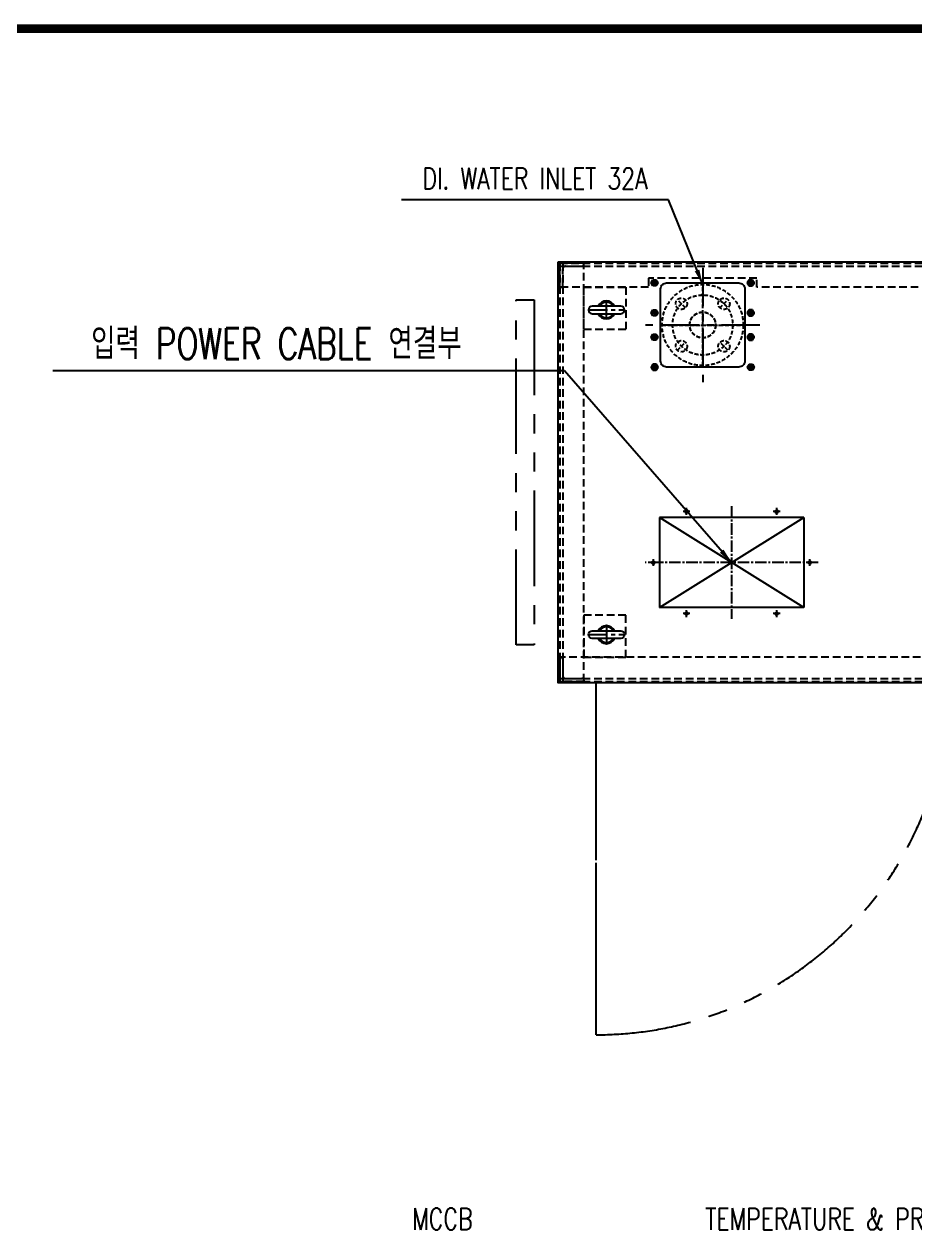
# Model space of a CAD drawing. Header units: millimetres. Extents: x -8980 to 16421, y 0 to 6237.
# Drawn here: x -7318 to -5838, y 4128 to 6139 of the extents above; entities that cross this region are included whole.
import ezdxf
from ezdxf.enums import TextEntityAlignment as Align

# ---------------------------------------------------------------- set-up
doc = ezdxf.new("R2010")
doc.units = ezdxf.units.MM
for name, pattern in [('CENTER', [50.8, 31.75, -6.35, 6.35, -6.35]), ('CENTER2', [28.575, 19.05, -3.175, 3.175, -3.175]), ('CENTERX2', [101.6, 63.5, -12.7, 12.7, -12.7]), ('HIDDEN', [9.525, 6.35, -3.175]), ('HIDDENX2', [19.05, 12.7, -6.35]), ('PHANTOM2', [31.75, 15.875, -3.175, 3.175, -3.175, 3.175, -3.175])]:
    doc.linetypes.add(name, pattern=pattern)
for name, color, linetype in [('4', 7, 'Continuous'), ('8', 2, 'Continuous'), ('CEN', 1, 'CENTER'), ('CENTER', 1, 'CENTER'), ('FORMAT-1', 7, 'Continuous'), ('THIN', 3, 'Continuous')]:
    doc.layers.add(name, color=color, linetype=linetype)
doc.styles.add('HAN', font='')
doc.styles.add('SINGLE', font='romans.shx', dxfattribs={"width": 0.75, "bigfont": 'ghs.shx'})
doc.styles.get("Standard").update_dxf_attribs({"font": 'ISOCP.SHX', "bigfont": 'WHGTXT.SHX'})
doc.styles.get('HAN').set_extended_font_data('GulimChe')
doc.dimstyles.new('PS-10', dxfattribs={"dimscale": 10, "dimtxt": 3.2, "dimasz": 2.5, "dimexe": 2, "dimexo": 2.5, "dimgap": 2, "dimtad": 1, "dimtoh": 1, "dimrnd": 0.05, "dimzin": 12, "dimdsep": 46, "dimtxsty": 'Standard', "dimcen": 0, "dimclrt": 2, "dimazin": 3, "dimtfac": 1, "dimtofl": 0, "dimtmove": 0, "dimatfit": 3, "dimfxl": 0, "dimtolj": 1, "dimtzin": 0, "dimarcsym": 0})

# ---------------------------------------------------------------- blocks, each defined once
blk = doc.blocks.new('ASDFGF')
at = {"color": 1, "linetype": 'CENTER2'}
for p, q in [((8021.9, 40000), (8021.9, 39712.3)), ((8021.9, 40000), (8021.9, 39712.3)), ((8021.9, 40000), (8021.9, 39712.3)), ((7928.1, 39856.2), (8115.8, 39856.2)), ((7928.1, 39856.2), (8115.8, 39856.2)), ((7928.1, 39856.2), (8115.8, 39856.2))]:
    blk.add_line(p, q, dxfattribs=at)
for p, q in [((8096.9, 39736.2), (7946.9, 39976.2)), ((8096.9, 39976.2), (7946.9, 39736.2)), ((8096.9, 39736.2), (7946.9, 39976.2)), ((8096.9, 39976.2), (7946.9, 39736.2)), ((8096.9, 39736.2), (7946.9, 39976.2)), ((8096.9, 39976.2), (7946.9, 39736.2))]:
    blk.add_line(p, q)
at = {"color": 3}
for p, q in [((7946.9, 39976.2), (8096.9, 39976.2)), ((7946.9, 39976.2), (8096.9, 39976.2)), ((7946.9, 39976.2), (7946.9, 39736.2)), ((7946.9, 39976.2), (7946.9, 39736.2)), ((7946.9, 39976.2), (8096.9, 39976.2)), ((7946.9, 39976.2), (8096.9, 39976.2)), ((7946.9, 39976.2), (7946.9, 39736.2)), ((7946.9, 39976.2), (7946.9, 39736.2)), ((7946.9, 39976.2), (8096.9, 39976.2)), ((7946.9, 39976.2), (8096.9, 39976.2)), ((7946.9, 39976.2), (7946.9, 39736.2)), ((7946.9, 39976.2), (7946.9, 39736.2)), ((8096.9, 39976.2), (8096.9, 39736.2)), ((8096.9, 39976.2), (8096.9, 39736.2)), ((8096.9, 39976.2), (8096.9, 39736.2)), ((8096.9, 39976.2), (8096.9, 39736.2)), ((8096.9, 39976.2), (8096.9, 39736.2)), ((8096.9, 39976.2), (8096.9, 39736.2)), ((7946.9, 39736.2), (8096.9, 39736.2)), ((7946.9, 39736.2), (8096.9, 39736.2)), ((7946.9, 39736.2), (8096.9, 39736.2)), ((7946.9, 39736.2), (8096.9, 39736.2)), ((7946.9, 39736.2), (8096.9, 39736.2)), ((7946.9, 39736.2), (8096.9, 39736.2))]:
    blk.add_line(p, q, dxfattribs=at)
for centre in [(8021.9, 39986.2), (8021.9, 39986.2), (8021.9, 39986.2), (7936.9, 39931.2), (7936.9, 39931.2), (7936.9, 39931.2), (8106.9, 39931.2), (8106.9, 39931.2), (8106.9, 39931.2), (7936.9, 39781.2), (7936.9, 39781.2), (7936.9, 39781.2), (8106.9, 39781.2), (8106.9, 39781.2), (8106.9, 39781.2), (8021.9, 39726.2), (8021.9, 39726.2), (8021.9, 39726.2)]:
    blk.add_circle(centre, 2.1, dxfattribs=at)
for centre in [(8021.9, 39986.2), (8021.9, 39986.2), (8021.9, 39986.2), (7936.9, 39931.2), (7936.9, 39931.2), (7936.9, 39931.2), (8106.9, 39931.2), (8106.9, 39931.2), (8106.9, 39931.2), (7936.9, 39781.2), (7936.9, 39781.2), (7936.9, 39781.2), (8106.9, 39781.2), (8106.9, 39781.2), (8106.9, 39781.2), (8021.9, 39726.2), (8021.9, 39726.2), (8021.9, 39726.2)]:
    blk.add_arc(centre, 2.5, 255.5872, 193.9135)
at = {"layer": 'CEN', "color": 1, "linetype": 'CENTER'}
for p, q in [((8027.6, 39986.2), (8016.3, 39986.2)), ((8027.6, 39986.2), (8016.3, 39986.2)), ((8027.6, 39986.2), (8016.3, 39986.2)), ((8021.9, 39991.9), (8021.9, 39980.5)), ((8021.9, 39991.9), (8021.9, 39980.5)), ((8021.9, 39991.9), (8021.9, 39980.5)), ((7936.9, 39936.9), (7936.9, 39925.5)), ((7936.9, 39936.9), (7936.9, 39925.5)), ((7936.9, 39936.9), (7936.9, 39925.5)), ((8106.9, 39936.9), (8106.9, 39925.5)), ((8106.9, 39936.9), (8106.9, 39925.5)), ((8106.9, 39936.9), (8106.9, 39925.5)), ((7942.6, 39931.2), (7931.3, 39931.2)), ((7942.6, 39931.2), (7931.3, 39931.2)), ((7942.6, 39931.2), (7931.3, 39931.2)), ((8112.6, 39931.2), (8101.3, 39931.2)), ((8112.6, 39931.2), (8101.3, 39931.2)), ((8112.6, 39931.2), (8101.3, 39931.2)), ((7942.6, 39781.2), (7931.3, 39781.2)), ((7942.6, 39781.2), (7931.3, 39781.2)), ((7942.6, 39781.2), (7931.3, 39781.2)), ((7936.9, 39786.9), (7936.9, 39775.5)), ((7936.9, 39786.9), (7936.9, 39775.5)), ((7936.9, 39786.9), (7936.9, 39775.5)), ((8112.6, 39781.2), (8101.3, 39781.2)), ((8112.6, 39781.2), (8101.3, 39781.2)), ((8112.6, 39781.2), (8101.3, 39781.2)), ((8106.9, 39786.9), (8106.9, 39775.5)), ((8106.9, 39786.9), (8106.9, 39775.5)), ((8106.9, 39786.9), (8106.9, 39775.5)), ((8027.6, 39726.2), (8016.3, 39726.2)), ((8027.6, 39726.2), (8016.3, 39726.2)), ((8027.6, 39726.2), (8016.3, 39726.2)), ((8021.9, 39731.9), (8021.9, 39720.5)), ((8021.9, 39731.9), (8021.9, 39720.5)), ((8021.9, 39731.9), (8021.9, 39720.5))]:
    blk.add_line(p, q, dxfattribs=at)
blk = doc.blocks.new('A$C1B145AAC')
at = {"color": 1, "linetype": 'CENTERX2'}
for p, q in [((44.4, 135), (44.4, -55)), ((139.4, 40), (-50.6, 40))]:
    blk.add_line(p, q, dxfattribs=at)
at = {"color": 2, "linetype": 'HIDDEN'}
for points in [[(-32.7, 105), (-38.5, 105), (-41.4, 110), (-38.5, 115), (-32.7, 115), (-29.8, 110), (-32.7, 105)], [(121.5, 105), (127.3, 105), (130.2, 110), (127.3, 115), (121.5, 115), (118.6, 110), (121.5, 105)], [(-32.7, -25), (-38.5, -25), (-41.4, -30), (-38.5, -35), (-32.7, -35), (-29.8, -30), (-32.7, -25)], [(121.5, -25), (127.3, -25), (130.2, -30), (127.3, -35), (121.5, -35), (118.6, -30), (121.5, -25)]]:
    blk.add_lwpolyline(points, dxfattribs=at)
at = {"color": 3}
blk.add_lwpolyline([(-25.6, -20), (-25.6, 100, -0.414214), (-15.6, 110), (104.4, 110, -0.414214), (114.4, 100), (114.4, -20, -0.414214), (104.4, -30), (-15.6, -30, -0.414214)], format="xyb", close=True, dxfattribs=at)
at = {"color": 2, "linetype": 'HIDDEN', "elevation": 0}
for points in [[(-32.7, 55), (-38.5, 55), (-41.4, 60), (-38.5, 65), (-32.7, 65), (-29.8, 60), (-32.7, 55)], [(121.5, 55), (127.3, 55), (130.2, 60), (127.3, 65), (121.5, 65), (118.6, 60), (121.5, 55)], [(-32.7, 15), (-38.5, 15), (-41.4, 20), (-38.5, 25), (-32.7, 25), (-29.8, 20), (-32.7, 15)], [(121.5, 15), (127.3, 15), (130.2, 20), (127.3, 25), (121.5, 25), (118.6, 20), (121.5, 15)]]:
    blk.add_lwpolyline(points, dxfattribs=at)
at = {"color": 2, "linetype": 'HIDDEN'}
for centre in [(-35.6, 110), (124.4, 110), (-35.6, 60, 0), (124.4, 60, 0), (-35.6, 20, 0), (124.4, 20, 0), (-35.6, -30), (124.4, -30)]:
    blk.add_circle(centre, 5, dxfattribs=at)
for centre in [(-35.6, 110), (124.4, 110), (-35.6, 60, 0), (124.4, 60, 0), (-35.6, 20, 0), (124.4, 20, 0), (-35.6, -30), (124.4, -30)]:
    blk.add_circle(centre, 2.46)
at = {"layer": 'CENTER'}
for p, q in [((-41.1, 110), (-30.1, 110)), ((-35.6, 115.5), (-35.6, 104.5)), ((129.9, 110), (118.9, 110)), ((124.4, 115.5), (124.4, 104.5)), ((-35.6, 65.5, 0), (-35.6, 54.5, 0)), ((124.4, 65.5, 0), (124.4, 54.5, 0)), ((-41.1, 60, 0), (-30.1, 60, 0)), ((129.9, 60, 0), (118.9, 60, 0)), ((-35.6, 25.5, 0), (-35.6, 14.5, 0)), ((124.4, 25.5, 0), (124.4, 14.5, 0)), ((-41.1, 20, 0), (-30.1, 20, 0)), ((129.9, 20, 0), (118.9, 20, 0)), ((-41.1, -30), (-30.1, -30)), ((-35.6, -35.5), (-35.6, -24.5)), ((129.9, -30), (118.9, -30)), ((124.4, -35.5), (124.4, -24.5))]:
    blk.add_line(p, q, dxfattribs=at)
at = {"layer": 'THIN'}
for centre, start, end in [((-35.6, 110), 255, 165), ((124.4, 110), 15, 285), ((-35.6, 60, 0), 255, 165), ((124.4, 60, 0), 15, 285), ((-35.6, 20, 0), 255, 165), ((124.4, 20, 0), 15, 285), ((-35.6, -30), 195, 105), ((124.4, -30), 75, 345)]:
    blk.add_arc(centre, 3, start, end, dxfattribs=at)
blk = doc.blocks.new('A$C677644B7')
at = {"layer": 'CENTER', "color": 252, "linetype": 'HIDDEN'}
for p, q in [((0, -67.5), (0, 67.5)), ((-28.6, 28.6), (-42.1, 42.1)), ((28.6, 28.6), (42.1, 42.1)), ((0, -21.3), (0, 21.3)), ((-67.5, 0), (67.5, 0)), ((-21.3, 0), (31.8, 0)), ((-42.1, -42.1), (-28.6, -28.6)), ((42.1, -42.1), (28.6, -28.6))]:
    blk.add_line(p, q, dxfattribs=at)
for centre, radius in [((0, 0), 67.5), ((0, 0), 50), ((-35.4, 35.4), 9.5), ((35.4, 35.4), 9.5), ((0, 0), 21.6), ((0, 0), 21.4), ((-35.4, -35.4), 9.5), ((35.4, -35.4), 9.5)]:
    blk.add_circle(centre, radius, dxfattribs=at)
blk = doc.blocks.new('format-3')
at = {"layer": 'FORMAT-1', "const_width": 0.7}
blk.add_lwpolyline([(13, 5), (13, 292), (415, 292), (415, 5)], close=True, dxfattribs=at)
at = {"style": 'HAN'}
for tag, height, p in [('MODEL-NAME', 3, (386.595, 31.525)), ('PART-NAME', 3, (386.595, 26.294)), ('SCALE', 2.7, (321.308, 26.294)), ('PART-NO', 3, (386.595, 21.014)), ('DRA-BY', 3, (261.22, 19.442)), ('CH-BY', 3, (277.709, 19.442)), ('APP-BY', 3, (294.197, 19.442)), ('관련업체', 3, (334.023, 9.263)), ('DRA-DATE', 2.5, (261.22, 7.475)), ('CH-DATE', 2.5, (277.709, 7.475)), ('APP-DATE', 2.5, (294.197, 7.475))]:
    blk.add_attdef(tag, text='', height=height, dxfattribs=at).set_placement(p, align=Align.MIDDLE_CENTER)

msp = doc.modelspace()

# ---------------------------------------------------------------- linework, layer by layer
at = {"color": 2, "linetype": 'HIDDENX2'}
for p, q in [((-6428.162, 5736.747, 0), (-4932.762, 5736.747, 0)), ((-6423.162, 5741.747, 0), (-6423.162, 5046.347, 0)), ((-6428.162, 5051.347, 0), (-4932.762, 5051.347, 0))]:
    msp.add_line(p, q, dxfattribs=at)
at = {"color": 6, "linetype": 'PHANTOM2', "ltscale": 10}
for p in [(-6367.462, 4558.547, 0), (-6367.462, 4458.547, 0)]:
    msp.add_line(p, (-6367.462, 5044.047, 0), dxfattribs=at)
at = {"color": 3, "elevation": 0}
msp.add_lwpolyline([(-6430.462, 5744.047), (-4930.462, 5744.047), (-4930.462, 5044.047), (-6430.462, 5044.047)], close=True, dxfattribs=at)
at = {"color": 2, "linetype": 'HIDDENX2', "elevation": 0}
for points in [[(-6428.162, 5741.747), (-6428.162, 5701.747), (-6426.162, 5701.747, 0.41421356), (-6423.162, 5704.747), (-6423.162, 5732.247, -0.41421356), (-6418.662, 5736.747), (-6391.162, 5736.747, 0.41421356), (-6388.162, 5739.747), (-6388.162, 5741.747)], [(-6428.162, 5046.347), (-6428.162, 5086.347), (-6426.162, 5086.347, -0.41421356), (-6423.162, 5083.347), (-6423.162, 5055.847, 0.41421356), (-6418.662, 5051.347), (-6391.162, 5051.347, -0.41421356), (-6388.162, 5048.347), (-6388.162, 5046.347)]]:
    msp.add_lwpolyline(points, format="xyb", close=True, dxfattribs=at)
for points in [[(-6280.462, 5701.747), (-6428.162, 5701.747), (-6428.162, 5741.747), (-4932.762, 5741.747), (-4932.762, 5701.747), (-5080.462, 5701.747)], [(-6100.462, 5701.747), (-6100.462, 5716.747), (-6280.462, 5716.747), (-6280.462, 5701.747)], [(-5260.462, 5701.747), (-6100.462, 5701.747)]]:
    msp.add_lwpolyline(points, dxfattribs=at)
for points in [[(-6388.162, 5046.347), (-6388.162, 5741.747), (-6428.162, 5741.747), (-6428.162, 5046.347)], [(-6388.162, 5701.747), (-6318.162, 5701.747), (-6318.162, 5631.747), (-6388.162, 5631.747)], [(-6388.162, 5086.347), (-6318.162, 5086.347), (-6318.162, 5156.347), (-6388.162, 5156.347)], [(-4932.762, 5086.347), (-6428.162, 5086.347), (-6428.162, 5046.347), (-4932.762, 5046.347)]]:
    msp.add_lwpolyline(points, close=True, dxfattribs=at)
at = {"color": 6, "linetype": 'PHANTOM2', "ltscale": 10, "elevation": 0}
msp.add_lwpolyline([(-6470.462, 5107.047), (-6500.462, 5107.047), (-6500.462, 5681.047), (-6470.462, 5681.047)], close=True, dxfattribs=at)
at = {"color": 3, "elevation": 0}
for points in [[(-6374.212, 5657.797), (-6326.712, 5657.797, 1), (-6326.712, 5670.297), (-6374.212, 5670.297, 1)], [(-6374.212, 5130.297), (-6326.712, 5130.297, -1), (-6326.712, 5117.797), (-6374.212, 5117.797, -1)]]:
    msp.add_lwpolyline(points, format="xyb", close=True, dxfattribs=at)
at = {"color": 3}
for centre, radius, start, end in [((-6350.462, 5664.047, 0), 15, 24.624318, 155.375682), ((-6350.462, 5664.047, 0), 13.06, 28.591427, 151.408573), ((-6350.462, 5664.047, 0), 15, 204.624318, 335.375682), ((-6350.462, 5664.047, 0), 13.06, 208.591427, 331.408573), ((-6350.462, 5124.047, 0), 15, 24.624318, 155.375682), ((-6350.462, 5124.047, 0), 13.06, 28.591427, 151.408573), ((-6350.462, 5124.047, 0), 15, 204.624318, 335.375682), ((-6350.462, 5124.047, 0), 13.06, 208.591427, 331.408573)]:
    msp.add_arc(centre, radius, start, end, dxfattribs=at)
at = {"color": 6, "linetype": 'PHANTOM2', "ltscale": 10}
msp.add_arc((-6367.462, 5044.047, 0), 585.5, 270, 0, dxfattribs=at)
at = {"layer": 'CENTER'}
for p, q in [((-6350.462, 5649.047, 0), (-6350.462, 5679.047, 0)), ((-6380.462, 5664.047, 0), (-6320.462, 5664.047, 0)), ((-6350.462, 5139.047, 0), (-6350.462, 5109.047, 0)), ((-6380.462, 5124.047, 0), (-6320.462, 5124.047, 0))]:
    msp.add_line(p, q, dxfattribs=at)

# ---------------------------------------------------------------- block references
at = {"xscale": 21, "yscale": 21, "zscale": 21}
msp.add_blockref('format-3', (-8979.919, 0), dxfattribs=at)
for name, p in [('A$C1B145AAC', (-6234.85, 5599.047, 0)), ('A$C677644B7', (-6190.462, 5639.047, 0))]:
    msp.add_blockref(name, p)
at = {"rotation": 270}
msp.add_blockref('ASDFGF', (-45998.634, 13265.994, 0), dxfattribs=at)

# ---------------------------------------------------------------- texts
at = {"layer": '8', "attachment_point": 5, "style": 'SINGLE'}
for s, insert, char_height in [('\\A1;DI. WATER INLET 32A', (-6469.276, 5882.627, 0.001), 35.84), ('\\A1;입력 POWER CABLE 연결부', (-6899.201, 5607.932, 0), 51.2), ('\\A1;MCCB', (-6623.267, 4152.254, 0), 35.84), ('\\A1;TEMPERATURE & PRESSURE DISPLAY', (-5854.358, 4152.254, 0), 35.84)]:
    msp.add_mtext(s, dxfattribs=dict(at, insert=insert, char_height=char_height))

# ---------------------------------------------------------------- leaders
at = {"layer": '4', "color": 0}
msp.add_leader([(-6190.462, 5706.547, 0.001), (-6247.041, 5846.983, 0.001), (-6690.913, 5846.983, 0.001)], dimstyle='PS-10', override={"dimtad": 0}, dxfattribs=at)
at = {"layer": '4', "color": 7}
msp.add_leader([(-6142.462, 5244.047, 0), (-6420.036, 5562.932, 0), (-7271.111, 5562.932, 0)], dimstyle='PS-10', override={"dimscale": 10, "dimgap": 2, "dimtad": 0}, dxfattribs=at)

doc.saveas('drawing.dxf')
